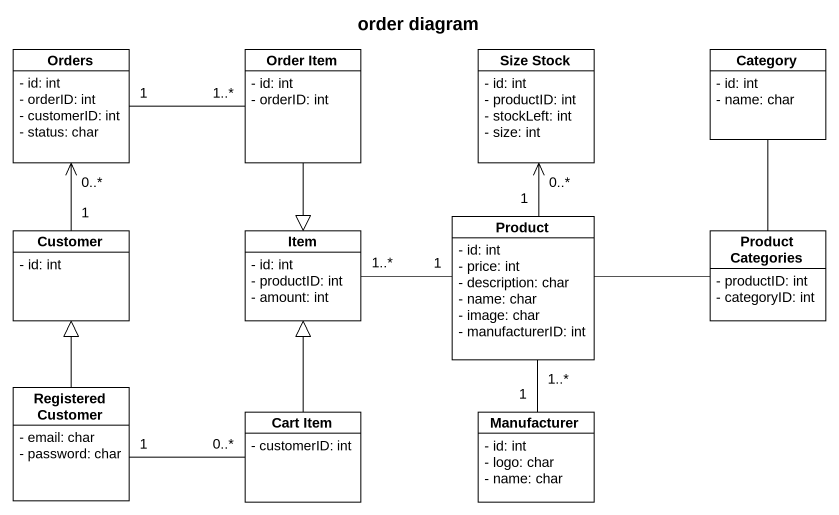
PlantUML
@startuml
title order diagram
hide circle
hide empty members
skinparam classAttributeIconSize 0
class Orders {
  - id: int
  - orderID: int
  - customerID: int
  - status: char
}
class "Order Item" as Order_Item {
  - id: int
  - orderID: int
}
class "Size Stock" as Size_Stock {
  - id: int
  - productID: int
  - stockLeft: int
  - size: int
}
class Category {
  - id: int
  - name: char
}
class Customer {
  - id: int
}
class Item {
  - id: int
  - productID: int
  - amount: int
}
class Product {
  - id: int
  - price: int
  - description: char
  - name: char
  - image: char
  - manufacturerID: int
}
class "Product Categories" as Product_Categories {
  - productID: int
  - categoryID: int
}
class "Registered Customer" as Registered_Customer {
  - email: char
  - password: char
}
class "Cart Item" as Cart_Item {
  - customerID: int
}
class Manufacturer {
  - id: int
  - logo: char
  - name: char
}
Orders "1" -right- "1..*" Order_Item
Order_Item --|> Item
Size_Stock "0..*" <-- "1" Product
Category -- Product_Categories
Customer "1" -up-> "0..*" Orders
Item "1..*" -right- "1" Product
Product -right- Product_Categories
Product "1..*" -- "1" Manufacturer
Registered_Customer -up-|> Customer
Registered_Customer "1" -right- "0..*" Cart_Item
Cart_Item -up-|> Item
@enduml
